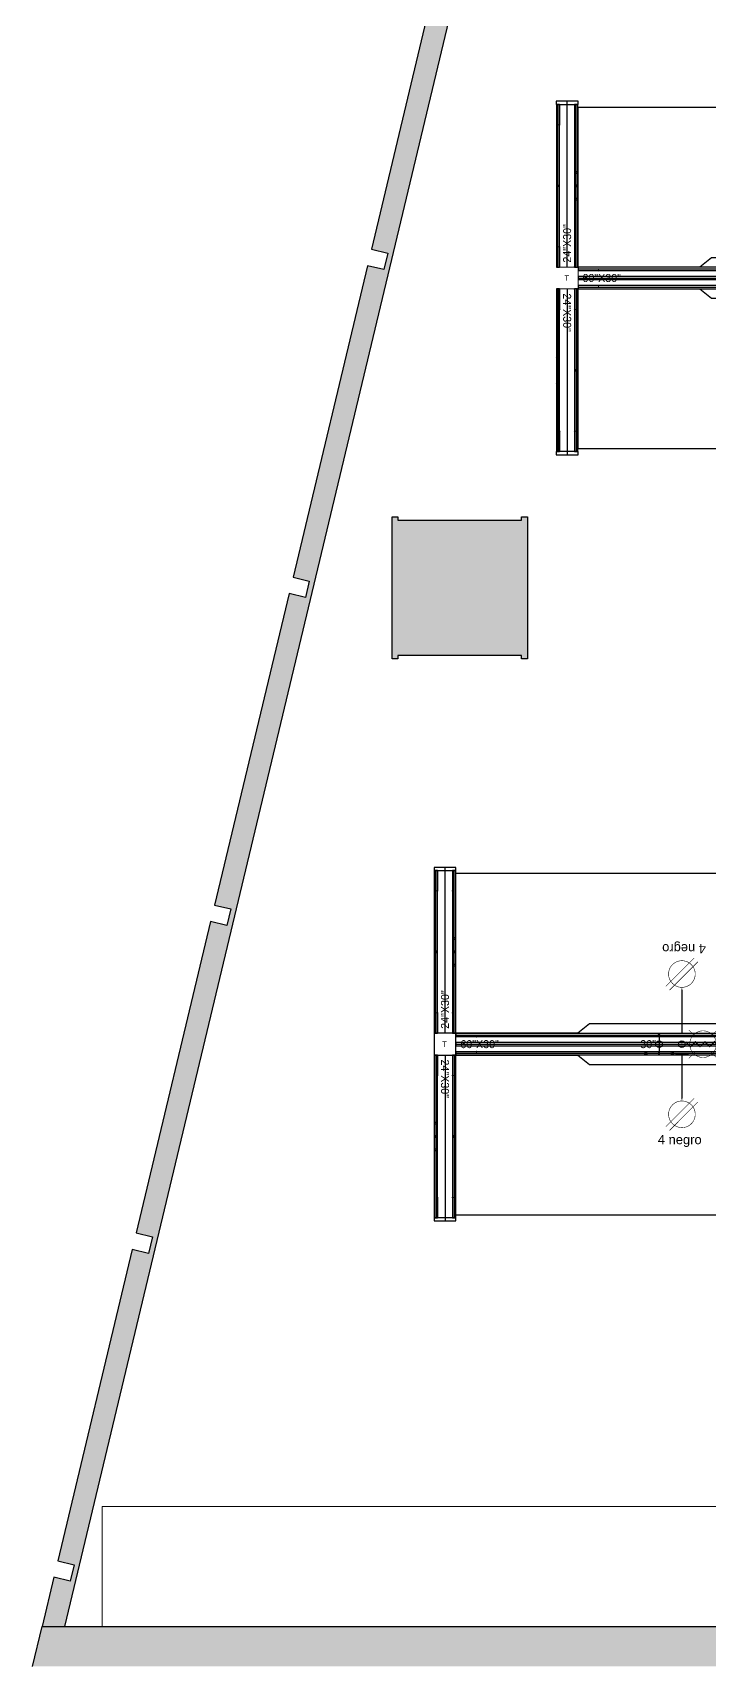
# Model space of a CAD drawing. Header units: metres. Extents: x 44.7 to 67.2, y 8.3 to 25.4.
# Drawn here: x 45.67 to 48.21, y 14.87 to 20.98 of the extents above; entities that cross this region are included whole.
import ezdxf
from ezdxf.enums import TextEntityAlignment as Align

# ---------------------------------------------------------------- set-up
doc = ezdxf.new("R2010")
doc.units = ezdxf.units.M
for name, color, linetype in [('0A_ HATCH', 7, 'Continuous'), ('DD2D', 7, 'Continuous'), ('ELECTRI', 7, 'Continuous'), ('ENFASIS NEW', 7, 'Continuous'), ('TEXT HARNESS', 7, 'Continuous')]:
    doc.layers.add(name, color=color, linetype=linetype)
doc.layers.add('0A_MOBILIARIO', color=6, linetype='Continuous', lineweight=5)
doc.layers.add('0A_MUROS', color=7, linetype='Continuous', lineweight=30)
doc.styles.add('ARIAL', font='arial.ttf')

# ---------------------------------------------------------------- blocks, each defined once
blk = doc.blocks.new('DD40102460AB')
at = {"color": 1}
for p, q in [((0.0035, -0.0035), (-0.0035, 0.0035)), ((0.0035, 0.0035), (-0.0035, -0.0035))]:
    blk.add_line(p, q, dxfattribs=at)
blk.add_lwpolyline([(-0.2612, -0.0417), (0.2612, -0.0417), (0.305, -0.0067), (0.762, -0.0067), (0.762, -0.6067), (-0.762, -0.6067), (-0.762, -0.0067), (-0.305, -0.0067)], close=True)
blk.add_point((0, 0), dxfattribs=at)
blk.add_point((0, 0))
blk = doc.blocks.new('829030')
at = {"color": 1}
for points in [[(0.1, 0.009, 0.005, 0.005, 0), (0.118, -0.009, 0.005, 0.005, 0), (0.136, 0.009, 0.005, 0.005, 0), (0.154, -0.009, 0.005, 0.005, 0), (0.172, 0.009, 0.005, 0.005, 0), (0.19, -0.009, 0.005, 0.005, 0), (0.208, 0.009, 0.005, 0.005, 0), (0.226, -0.009, 0.005, 0.005, 0), (0.244, 0.009, 0.005, 0.005, 0), (0.262, -0.009, 0.005, 0.005, 0), (0.28, 0.009, 0.005, 0.005, 0), (0.298, -0.009, 0.005, 0.005, 0), (0.316, 0.009, 0.005, 0.005, 0), (0.334, -0.009, 0.005, 0.005, 0), (0.352, 0.009, 0.005, 0.005, 0), (0.37, -0.009, 0.005, 0.005, 0), (0.388, 0.009, 0.005, 0.005, 0), (0.406, -0.009, 0.005, 0.005, 0), (0.424, 0.009, 0.005, 0.005, 0), (0.442, -0.009, 0.005, 0.005, 0), (0.46, 0.009, 0.005, 0.005, 0), (0.478, -0.009, 0.005, 0.005, 0), (0.496, 0.009, 0.005, 0.005, 0), (0.514, -0.009, 0.005, 0.005, 0), (0.532, 0.009, 0.005, 0.005, 0), (0.55, -0.009, 0, 0, 0)], [(0.676, 0.009, 0.005, 0.005, 0), (0.658, -0.009, 0.005, 0.005, 0), (0.64, 0.009, 0.005, 0.005, 0), (0.622, -0.009, 0.005, 0.005, 0), (0.604, 0.009, 0.005, 0.005, 0), (0.586, -0.009, 0.005, 0.005, 0), (0.568, 0.009, 0.005, 0.005, 0), (0.55, -0.009, 0, 0, 0)]]:
    blk.add_lwpolyline(points, format="xyseb", dxfattribs=at)
at = {"color": 1, "const_width": 0.002}
for points in [[(0.1385, 0.0265), (0.112, 0.053)], [(0.1915, 0.0265), (0.218, 0.053)], [(0.5705, 0.0265), (0.544, 0.053)], [(0.6235, 0.0265), (0.65, 0.053)], [(0.1385, -0.0265), (0.112, -0.053)], [(0.1915, -0.0265), (0.218, -0.053)], [(0.5705, -0.0265), (0.544, -0.053)], [(0.6235, -0.0265), (0.65, -0.053)]]:
    blk.add_lwpolyline(points, dxfattribs=at)
for points in [[(0.165, -0.05, -1), (0.165, 0.05, -1)], [(0.597, -0.05, 1), (0.597, 0.05, 1)]]:
    blk.add_lwpolyline(points, format="xyb", close=True, dxfattribs=at)
at = {"color": 1}
blk.add_circle((0, 0), 0.0125, dxfattribs=at)
blk.add_point((0, 0), dxfattribs=at)
at = {"layer": 'TEXT HARNESS', "color": 1, "style": 'ARIAL'}
blk.add_text('30"', height=0.03469, dxfattribs=at).set_placement((0.381, 0.05), align=Align.MIDDLE)
blk = doc.blocks.new('8065E4C')
at = {"color": 1}
for points, const_width in [([(0.025, -0.04), (-0.025, -0.04)], 0.005), ([(-0.0601, -0.309), (0.046, -0.2029)], 0.002), ([(-0.046, -0.3231), (0.0601, -0.217)], 0.002)]:
    blk.add_lwpolyline(points, dxfattribs=dict(at, const_width=const_width))
blk.add_lwpolyline([(0, -0.04, 0.005, 0.005, 0), (0, -0.165, 0.025, 0, 0), (0, -0.2114, 0, 0, 0)], format="xyseb", dxfattribs=at)
at = {"color": 1, "const_width": 0.002}
blk.add_lwpolyline([(-0.05, -0.263, -1), (0.05, -0.263, -1)], format="xyb", close=True, dxfattribs=at)
at = {"color": 1}
blk.add_circle((0, 0), 0.0125, dxfattribs=at)
blk.add_point((0, 0), dxfattribs=at)
at = {"layer": 'TEXT HARNESS', "color": 1, "style": 'ARIAL'}
blk.add_text('4 negro', height=0.03469, dxfattribs=at).set_placement((-0.0081, -0.363), align=Align.MIDDLE)
blk = doc.blocks.new('DD101060302D')
at = {"color": 6, "linetype": 'Continuous', "lineweight": 0}
for p, q in [((0, -0.0255), (0, 0.0255)), ((0.0017, 0.0275), (0.0218, 0.0275)), ((0.002, 0.0275), (0.0215, 0.0275)), ((0.0747, 0.0275), (0.0215, 0.0275)), ((0.0747, 0.0275), (0.075, 0.0275)), ((0.0765, 0.026), (0.0765, 0.0343)), ((1.4475, 0.0343), (0.0765, 0.0343)), ((1.4475, 0.0343), (1.4475, 0.026)), ((1.4493, 0.0275), (1.449, 0.0275)), ((1.4493, 0.0275), (1.5025, 0.0275)), ((1.5223, 0.0275), (1.5022, 0.0275)), ((1.522, 0.0275), (1.5025, 0.0275)), ((1.524, -0.0255), (1.524, 0.0255)), ((0.025, -0.0275), (0.002, -0.0275)), ((0.025, -0.0275), (0.0747, -0.0275)), ((0.0747, -0.0275), (0.075, -0.0275)), ((0.0765, -0.0343), (0.0765, -0.026)), ((1.4475, -0.0343), (0.0765, -0.0343)), ((1.4475, -0.026), (1.4475, -0.0343)), ((1.4493, -0.0275), (1.449, -0.0275)), ((1.499, -0.0275), (1.4493, -0.0275)), ((1.499, -0.0275), (1.522, -0.0275))]:
    blk.add_line(p, q, dxfattribs=at)
at = {"color": 6}
for p, q in [((0.7585, 0.0379), (0.7655, 0.0308)), ((0.7585, 0.0308), (0.7655, 0.0379)), ((0.762, 0.0343), (0.762, -0.0343)), ((0.7585, -0.0379), (0.7655, -0.0308)), ((0.7585, -0.0308), (0.7655, -0.0379))]:
    blk.add_line(p, q, dxfattribs=at)
for centre in [(0.712, -0.0343), (0.812, -0.0343)]:
    blk.add_circle(centre, 0.005, dxfattribs=at)
at = {"color": 6, "linetype": 'Continuous', "lineweight": 0}
for centre, radius, start, end in [((0.002, 0.0255), 0.00203, 90, 180), ((0.075, 0.026), 0.00151, 10.02098, 90), ((0.075, 0.026), 0.00151, 0, 10.02098), ((1.449, 0.026), 0.00151, 90, 169.97902), ((1.449, 0.026), 0.00151, 169.97902, 180), ((1.449, 0.026), 0.00151, 169.97902, 180), ((1.522, 0.0255), 0.00203, 0, 90), ((0.002, -0.0255), 0.00203, 180, 270), ((0.075, -0.026), 0.00151, 270, 349.97902), ((0.075, -0.026), 0.00151, 349.97902, 0), ((1.449, -0.026), 0.00151, 180, 190.02098), ((1.449, -0.026), 0.00151, 180, 190.02098), ((1.449, -0.026), 0.00151, 190.02098, 270), ((1.522, -0.0255), 0.00203, 270, 0)]:
    blk.add_arc(centre, radius, start, end, dxfattribs=at)
at = {"color": 6}
for p in [(0.762, 0.0343), (0.762, -0.0343)]:
    blk.add_point(p, dxfattribs=at)
at = {"char_height": 0.03, "attachment_point": 1}
for s, insert in [('60"X30"', (0.0165, 0.0151)), ('30"', (0.6916, 0.0151)), ('30"', (1.3849, 0.0151))]:
    blk.add_mtext_dynamic_manual_height_columns(s, width=75.494015, gutter_width=12.5, heights=[0], dxfattribs=dict(at, insert=insert))
blk = doc.blocks.new('SPACE_DD10106030')
blk.add_blockref('DD101060302D', (0, 0))
blk = doc.blocks.new('DD101024302D')
at = {"color": 6, "linetype": 'Continuous', "lineweight": 0}
for p, q in [((0, -0.0255), (0, 0.0255)), ((0.0017, 0.0275), (0.0218, 0.0275)), ((0.002, 0.0275), (0.0215, 0.0275)), ((0.0747, 0.0275), (0.0215, 0.0275)), ((0.0747, 0.0275), (0.075, 0.0275)), ((0.0765, 0.026), (0.0765, 0.0343)), ((0.5335, 0.0343), (0.0765, 0.0343)), ((0.5335, 0.0343), (0.5335, 0.026)), ((0.5353, 0.0275), (0.535, 0.0275)), ((0.5353, 0.0275), (0.5885, 0.0275)), ((0.6083, 0.0275), (0.5882, 0.0275)), ((0.608, 0.0275), (0.5885, 0.0275)), ((0.61, -0.0255), (0.61, 0.0255)), ((0.025, -0.0275), (0.002, -0.0275)), ((0.025, -0.0275), (0.0747, -0.0275)), ((0.0747, -0.0275), (0.075, -0.0275)), ((0.0765, -0.0343), (0.0765, -0.026)), ((0.5335, -0.0343), (0.0765, -0.0343)), ((0.5335, -0.026), (0.5335, -0.0343)), ((0.5353, -0.0275), (0.535, -0.0275)), ((0.585, -0.0275), (0.5353, -0.0275)), ((0.585, -0.0275), (0.608, -0.0275))]:
    blk.add_line(p, q, dxfattribs=at)
at = {"color": 6}
for p, q in [((0.3015, 0.0379), (0.3085, 0.0308)), ((0.3015, 0.0308), (0.3085, 0.0379)), ((0.3015, -0.0379), (0.3085, -0.0308)), ((0.3015, -0.0308), (0.3085, -0.0379))]:
    blk.add_line(p, q, dxfattribs=at)
for centre in [(0.255, -0.0343), (0.355, -0.0343)]:
    blk.add_circle(centre, 0.005, dxfattribs=at)
at = {"color": 6, "linetype": 'Continuous', "lineweight": 0}
for centre, radius, start, end in [((0.002, 0.0255), 0.00203, 90, 180), ((0.075, 0.026), 0.00151, 10.02098, 90), ((0.075, 0.026), 0.00151, 0, 10.02098), ((0.535, 0.026), 0.00151, 90, 169.97902), ((0.535, 0.026), 0.00151, 169.97902, 180), ((0.535, 0.026), 0.00151, 169.97902, 180), ((0.608, 0.0255), 0.00203, 0, 90), ((0.002, -0.0255), 0.00203, 180, 270), ((0.075, -0.026), 0.00151, 270, 349.97902), ((0.075, -0.026), 0.00151, 349.97902, 0), ((0.535, -0.026), 0.00151, 180, 190.02098), ((0.535, -0.026), 0.00151, 180, 190.02098), ((0.535, -0.026), 0.00151, 190.02098, 270), ((0.608, -0.0255), 0.00203, 270, 0)]:
    blk.add_arc(centre, radius, start, end, dxfattribs=at)
at = {"color": 6}
for p in [(0.305, 0.0343), (0.305, -0.0343)]:
    blk.add_point(p, dxfattribs=at)
at = {"insert": (0.0165, 0.0151), "char_height": 0.03, "attachment_point": 1}
blk.add_mtext_dynamic_manual_height_columns('24"X30"', width=75.494015, gutter_width=12.5, heights=[0], dxfattribs=at)
blk = doc.blocks.new('SPACE_DD10102430')
blk.add_blockref('DD101024302D', (0, 0))
blk = doc.blocks.new('DD3021302D')
for p, q in [((0, 0.041), (0, -0.041)), ((0.012, 0.041), (0, 0.041)), ((0.012, -0.041), (0.012, 0.041)), ((0, -0.041), (0.012, -0.041))]:
    blk.add_line(p, q)
blk = doc.blocks.new('SPACE_DD302130')
blk.add_blockref('DD3021302D', (0, 0))

msp = doc.modelspace()

# ---------------------------------------------------------------- hatches: boundary and pattern name
at = {"layer": '0A_ HATCH', "transparency": 33554534}
h = msp.add_hatch(color=256, dxfattribs=at)
h.dxf.hatch_style = 1
h.paths.add_polyline_path([(47.3513, 21.5384), (47.2661, 21.5384), (47.2323, 21.3972), (47.2935, 21.3826), (47.2787, 21.3208), (47.2175, 21.3355), (46.9382, 20.1676), (46.9994, 20.153), (46.9846, 20.0912), (46.9234, 20.1059), (46.6441, 18.938), (46.7053, 18.9234), (46.6905, 18.8616), (46.6293, 18.8763), (46.35, 17.7084), (46.4112, 17.6938), (46.3964, 17.632), (46.3352, 17.6467), (46.0558, 16.4788), (46.117, 16.4642), (46.1023, 16.4024), (46.0411, 16.4171), (45.7617, 15.2492), (45.8229, 15.2346), (45.8081, 15.1728), (45.747, 15.1875), (45.7029, 15.0034), (45.7882, 15.0034)])
h = msp.add_hatch(color=256, dxfattribs=at)
h.dxf.hatch_style = 1
h.paths.add_polyline_path([(47.5236, 19.1643), (47.5016, 19.1643), (47.5016, 19.1523), (47.0376, 19.1523), (47.0376, 19.1643), (47.0156, 19.1643), (47.0156, 18.6323), (47.0376, 18.6323), (47.0376, 18.6443), (47.5016, 18.6443), (47.5016, 18.6323), (47.5236, 18.6323)])
h = msp.add_hatch(color=256, dxfattribs=at)
h.dxf.hatch_style = 1
h.paths.add_polyline_path([(51.6326, 15.0034), (45.7029, 15.0034), (45.667, 14.8534), (51.6326, 14.8534)])
h.paths.add_polyline_path([(55.4326, 13.8534), (51.4826, 13.8534), (51.4826, 10.9484), (51.6326, 10.9484), (51.6326, 13.7034), (55.4326, 13.7034)])
h.paths.add_polyline_path([(56.5826, 13.8534), (56.4326, 13.8534), (56.4326, 10.9484), (56.5826, 10.9484)])
h.paths.add_polyline_path([(58.3553, 15.0034), (58.1799, 15.0034), (58.1799, 13.8534), (57.5826, 13.8534), (57.5826, 13.7034), (58.1799, 13.7034), (58.1799, 12.7357), (60.1676, 12.7357), (60.1676, 11.1484), (60.1726, 11.1484), (60.1926, 11.1284), (60.1926, 10.7983), (60.1726, 10.7983), (64.5426, 10.7983), (64.5426, 10.9484), (60.3303, 10.9484), (60.3303, 15.0034), (59.3426, 15.0034), (59.3426, 14.7034), (60.1549, 14.7034), (60.1549, 12.9311), (58.3553, 12.9311)])

# ---------------------------------------------------------------- linework, layer by layer
for points in [[(47.6442, 20.1008), (47.6442, 20.7108), (47.6322, 20.7108), (47.6322, 20.1008)], [(47.7128, 20.1008), (47.7128, 20.7108), (47.7008, 20.7108), (47.7008, 20.1008)], [(47.7135, 20.0881), (49.2375, 20.0881), (49.2375, 20.1001), (47.7135, 20.1001)], [(47.7135, 20.0538), (49.2375, 20.0538), (49.2375, 20.0658), (47.7135, 20.0658)], [(47.6322, 20.0188), (47.6322, 19.4088), (47.6442, 19.4088), (47.6442, 20.0188)], [(47.6322, 20.0188), (47.6322, 19.4088), (47.6442, 19.4088), (47.6442, 20.0188)], [(47.7008, 20.0188), (47.7008, 19.4088), (47.7128, 19.4088), (47.7128, 20.0188)], [(47.7008, 20.0188), (47.7008, 19.4088), (47.7128, 19.4088), (47.7128, 20.0188)], [(47.7135, 20.0195), (49.2375, 20.0195), (49.2375, 20.0315), (47.7135, 20.0315)], [(47.1861, 17.2278), (47.1861, 17.8378), (47.1741, 17.8378), (47.1741, 17.2278)], [(47.2547, 17.2278), (47.2547, 17.8378), (47.2427, 17.8378), (47.2427, 17.2278)], [(47.2554, 17.2151), (48.7794, 17.2151), (48.7794, 17.2271), (47.2554, 17.2271)], [(47.2554, 17.1808), (48.7794, 17.1808), (48.7794, 17.1928), (47.2554, 17.1928)], [(47.1741, 17.1458), (47.1741, 16.5358), (47.1861, 16.5358), (47.1861, 17.1458)], [(47.2427, 17.1458), (47.2427, 16.5358), (47.2547, 16.5358), (47.2547, 17.1458)], [(47.2554, 17.1465), (48.7794, 17.1465), (48.7794, 17.1585), (47.2554, 17.1585)]]:
    msp.add_lwpolyline(points, close=True)
at = {"layer": '0A_MOBILIARIO'}
for p, q in [((45.9279, 15.4534), (45.9279, 15.0034)), ((56.4199, 15.4534), (45.9279, 15.4534))]:
    msp.add_line(p, q, dxfattribs=at)
at = {"layer": '0A_MUROS'}
for p, q in [((45.7882, 15.0034), (47.3513, 21.5384)), ((47.2175, 21.3355), (46.9382, 20.1676)), ((46.9382, 20.1676), (46.9994, 20.153)), ((46.9234, 20.1059), (46.6441, 18.938)), ((46.9846, 20.0912), (46.9234, 20.1059)), ((46.9994, 20.153), (46.9846, 20.0912)), ((46.6441, 18.938), (46.7053, 18.9234)), ((46.6293, 18.8763), (46.35, 17.7084)), ((46.6905, 18.8616), (46.6293, 18.8763)), ((46.7053, 18.9234), (46.6905, 18.8616)), ((46.35, 17.7084), (46.4112, 17.6938)), ((46.4112, 17.6938), (46.3964, 17.632)), ((46.3352, 17.6467), (46.0558, 16.4788)), ((46.3964, 17.632), (46.3352, 17.6467)), ((46.0558, 16.4788), (46.117, 16.4642)), ((46.117, 16.4642), (46.1023, 16.4024)), ((46.0411, 16.4171), (45.7617, 15.2492)), ((46.1023, 16.4024), (46.0411, 16.4171)), ((45.7617, 15.2492), (45.8229, 15.2346)), ((45.8229, 15.2346), (45.8081, 15.1728)), ((45.747, 15.1875), (45.7029, 15.0034)), ((45.8081, 15.1728), (45.747, 15.1875)), ((45.667, 14.8534), (45.7029, 15.0034)), ((45.7029, 15.0034), (51.6326, 15.0034)), ((45.7029, 15.0034), (45.7882, 15.0034))]:
    msp.add_line(p, q, dxfattribs=at)
msp.add_lwpolyline([(47.5016, 19.1523), (47.5016, 19.1643), (47.5236, 19.1643), (47.5236, 18.6323), (47.5016, 18.6323), (47.5016, 18.6443), (47.0376, 18.6443), (47.0376, 18.6323), (47.0156, 18.6323), (47.0156, 19.1643), (47.0376, 19.1643), (47.0376, 19.1523)], close=True, dxfattribs=at)
at = {"layer": 'DD2D'}
for p, q in [((47.6382, 20.1008), (47.6382, 20.7108)), ((47.6725, 20.7108), (47.6725, 20.7228)), ((47.6725, 20.1008), (47.6725, 20.7108)), ((47.7068, 20.1008), (47.7068, 20.7108)), ((47.7135, 20.0598), (47.7134, 20.0598)), ((47.7135, 20.0941), (49.2375, 20.0941)), ((47.7135, 20.0598), (49.2375, 20.0598)), ((47.7135, 20.0598), (49.2375, 20.0598)), ((47.6382, 20.0188), (47.6382, 19.4088)), ((47.6725, 20.0188), (47.6725, 19.4088)), ((47.7068, 20.0188), (47.7068, 19.4088)), ((47.7135, 20.0255), (49.2375, 20.0255)), ((47.6725, 19.4088), (47.6725, 19.3968)), ((47.1801, 17.2278), (47.1801, 17.8378)), ((47.2144, 17.8378), (47.2144, 17.8498)), ((47.2144, 17.2278), (47.2144, 17.8378)), ((47.2487, 17.2278), (47.2487, 17.8378)), ((47.2554, 17.1868), (47.2553, 17.1868)), ((47.2554, 17.2211), (48.7794, 17.2211)), ((47.2554, 17.1868), (48.7794, 17.1868)), ((47.2554, 17.1868), (48.7794, 17.1868)), ((47.1801, 17.1458), (47.1801, 16.5358)), ((47.2144, 17.1458), (47.2144, 16.5358)), ((47.2487, 17.1458), (47.2487, 16.5358)), ((47.2554, 17.1525), (48.7794, 17.1525)), ((47.2144, 16.5358), (47.2144, 16.5238))]:
    msp.add_line(p, q, dxfattribs=at)
msp.add_lwpolyline([(47.2554, 17.2278), (47.1733, 17.2278), (47.1733, 17.1458), (47.2554, 17.1458)], close=True, dxfattribs=at)

# ---------------------------------------------------------------- block references
for name, p, rotation in [('SPACE_DD302130', (47.6725, 20.7108), 90), ('SPACE_DD10102430', (47.6725, 20.1008), 90), ('SPACE_DD10102430', (47.6725, 20.0188), 270), ('SPACE_DD302130', (47.6725, 19.4088), 270), ('SPACE_DD302130', (47.2144, 17.8378), 90), ('SPACE_DD10102430', (47.2144, 17.2278), 90), ('SPACE_DD10102430', (47.2144, 17.1458), 270), ('SPACE_DD302130', (47.2144, 16.5358), 270)]:
    msp.add_blockref(name, p, dxfattribs=dict(rotation=rotation))
for p in [(47.7135, 20.0598), (47.2554, 17.1868)]:
    msp.add_blockref('SPACE_DD10106030', p)
at = {"layer": 'ELECTRI', "rotation": 180}
msp.add_blockref('8065E4C', (48.1031, 17.1868), dxfattribs=at)
at = {"layer": 'ELECTRI'}
for name, p in [('829030', (48.0174, 17.1868)), ('8065E4C', (48.1031, 17.1868))]:
    msp.add_blockref(name, p, dxfattribs=at)
at = {"layer": 'ENFASIS NEW', "rotation": 180}
for p in [(48.4755, 20.0941), (48.0173, 17.2211)]:
    msp.add_blockref('DD40102460AB', p, dxfattribs=at)
at = {"layer": 'ENFASIS NEW'}
for p in [(48.4755, 20.0254), (48.0174, 17.1525)]:
    msp.add_blockref('DD40102460AB', p, dxfattribs=at)

# ---------------------------------------------------------------- texts
at = {"layer": 'DD2D'}
for p in [(47.6623, 20.0495), (47.2042, 17.1766)]:
    msp.add_text('T', height=0.0205, dxfattribs=at).set_placement(p)

doc.saveas('drawing.dxf')
